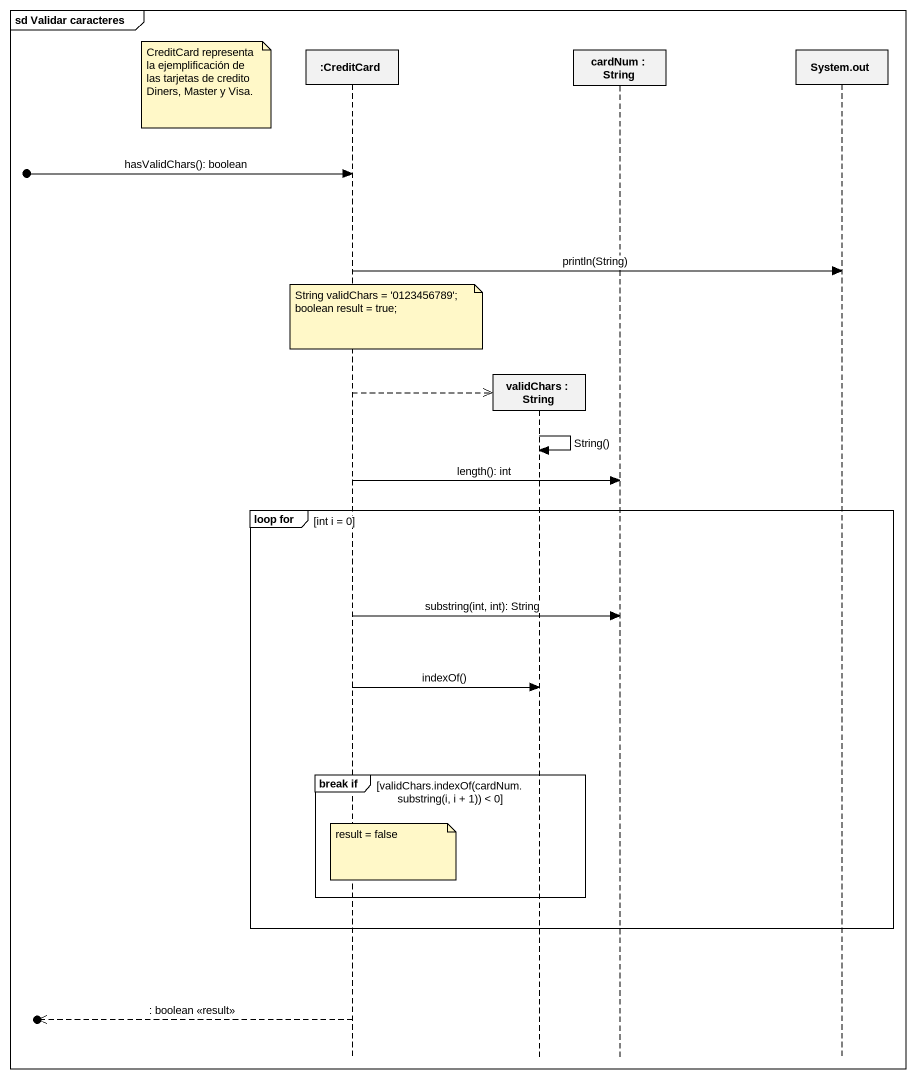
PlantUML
@startuml
mainframe sd Validar caracteres
hide footbox
participant ":CreditCard" as CreditCard
participant "validChars : String" as validChars
participant "cardNum : String" as cardNum
participant "System.out" as System_out

note left of CreditCard : CreditCard representa la ejemplificación de las tarjetas de credito Diners, Master y Visa.
[o-> CreditCard : hasValidChars(): boolean
CreditCard -> System_out : println(String)
note over CreditCard
  String validChars = '0123456789';
  boolean result = true;
end note
CreditCard -->> validChars **
validChars -> validChars : String()
CreditCard -> cardNum : length(): int
group loop for [int i = 0]
  CreditCard -> cardNum : substring(int, int): String
  CreditCard -> validChars : indexOf()
  group break if [validChars.indexOf(cardNum.substring(i, i + 1)) < 0]
    note over CreditCard : result = false
  end
end
[o<<-- CreditCard : : boolean <<result>>
@enduml
